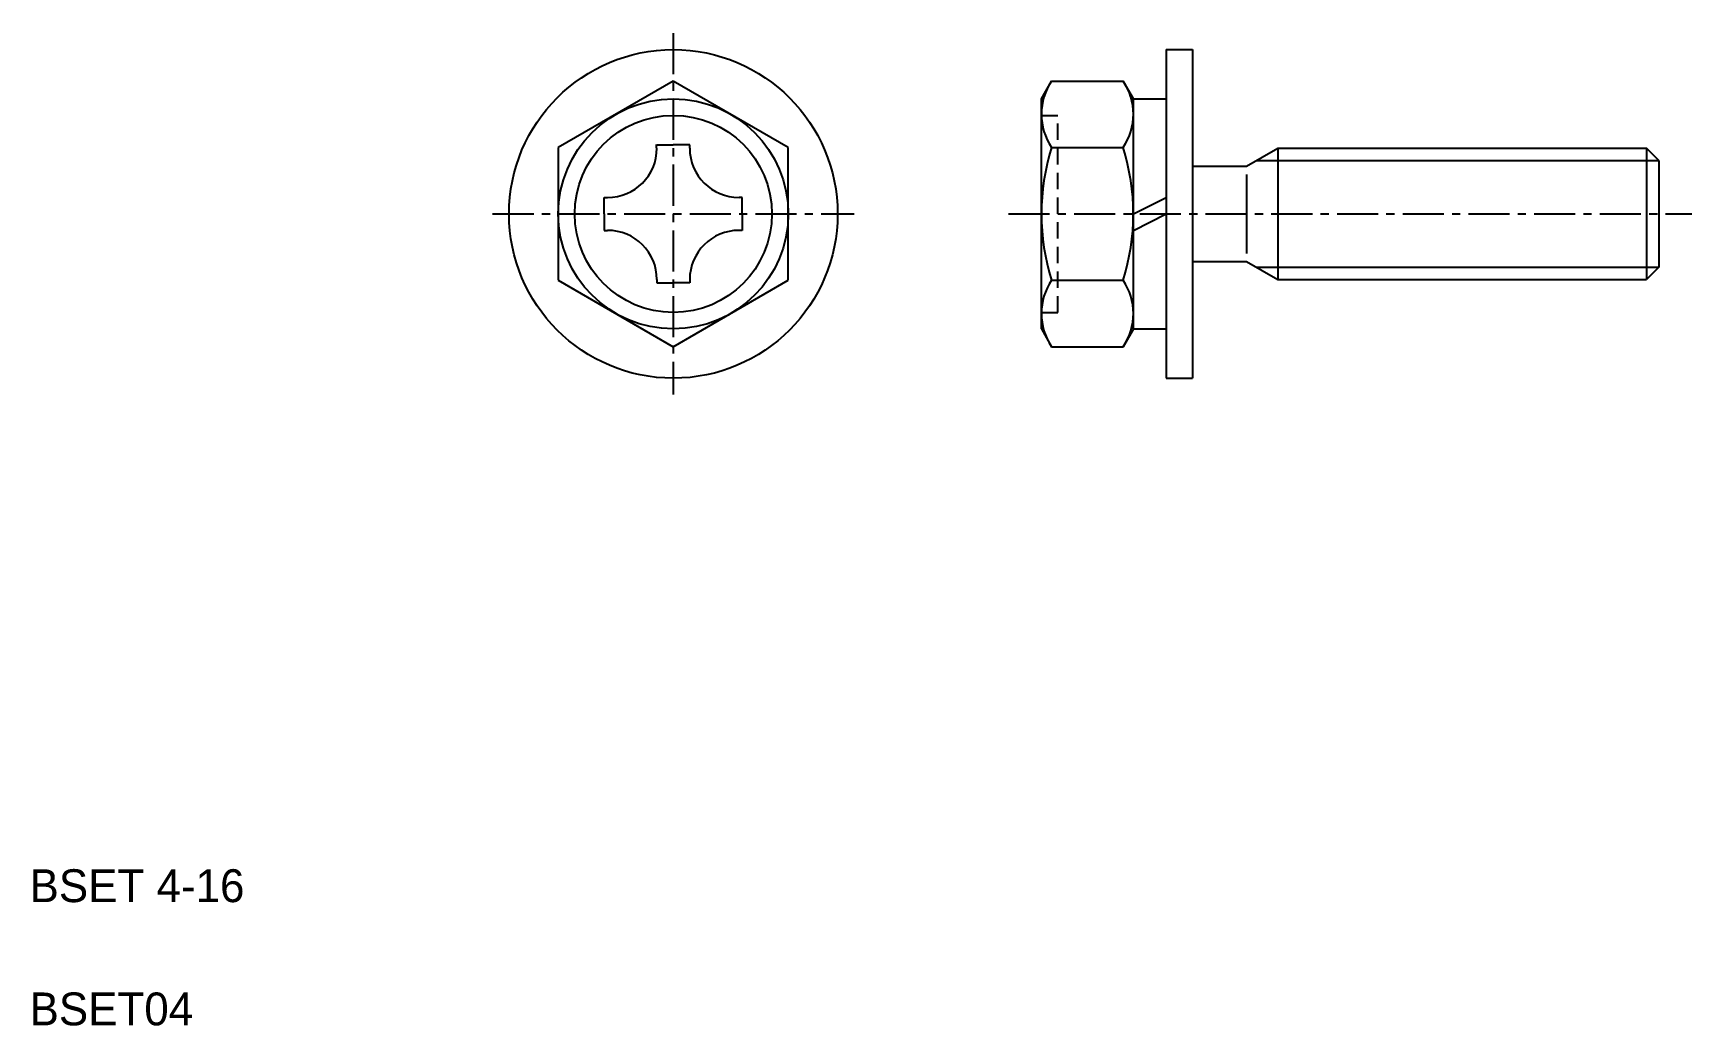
# Model space of a CAD drawing. Extents: x 2.6 to 53.1, y 2.5 to 32.7.
import ezdxf

# ---------------------------------------------------------------- set-up
doc = ezdxf.new("R2010")
doc.units = 0
doc.linetypes.add('CENTER', pattern=[2, 1.25, -0.25, 0.25, -0.25])
doc.linetypes.add('DASHED', pattern=[0.75, 0.5, -0.25])
doc.layers.get('0').update_dxf_attribs({"linetype": 'CONTINUOUS'})
doc.layers.add('CENTER', color=1, linetype='CENTER')

msp = doc.modelspace()

# ---------------------------------------------------------------- linework, layer by layer
at = {"color": 7, "linetype": 'CONTINUOUS'}
for p, q in [((37.098, 32.196), (37.898, 32.196)), ((37.098, 32.196), (37.098, 22.196)), ((37.898, 32.196), (37.898, 22.196)), ((22.095, 31.238), (18.595, 29.217)), ((25.595, 29.217), (22.095, 31.238)), ((33.298, 30.696), (33.61, 31.238)), ((33.61, 31.238), (35.785, 31.238)), ((36.098, 30.696), (35.785, 31.238)), ((33.298, 23.696), (33.298, 30.696)), ((36.098, 23.696), (36.098, 30.696)), ((36.098, 30.696), (37.098, 30.696)), ((21.579, 29.212), (21.579, 29.312)), ((21.595, 29.296), (22.095, 29.296)), ((22.595, 29.296), (22.095, 29.296)), ((22.595, 29.196), (22.595, 29.296)), ((18.595, 29.217), (18.595, 25.176)), ((25.595, 25.176), (25.595, 29.217)), ((33.61, 29.217), (35.785, 29.217)), ((39.545, 28.646), (40.498, 29.196)), ((40.498, 29.196), (51.719, 29.196)), ((40.498, 29.196), (40.498, 25.196)), ((51.719, 29.196), (51.719, 25.196)), ((52.098, 28.817), (51.719, 29.196)), ((52.098, 28.817), (52.098, 25.575)), ((37.898, 28.646), (39.545, 28.646)), ((39.545, 28.396), (39.545, 25.996)), ((19.995, 27.696), (20.095, 27.696)), ((19.995, 27.196), (19.995, 27.696)), ((24.195, 27.696), (24.095, 27.696)), ((24.195, 27.196), (24.195, 27.696)), ((36.098, 27.196), (37.098, 27.696)), ((19.995, 27.196), (19.995, 26.696)), ((24.195, 27.196), (24.195, 26.696)), ((36.098, 26.696), (37.098, 27.196)), ((19.995, 26.696), (20.095, 26.696)), ((24.195, 26.696), (24.095, 26.696)), ((37.898, 25.746), (39.545, 25.746)), ((39.545, 25.746), (40.498, 25.196)), ((52.098, 25.575), (51.719, 25.196)), ((18.595, 25.176), (22.095, 23.155)), ((21.595, 25.196), (21.595, 25.096)), ((21.595, 25.096), (22.095, 25.096)), ((22.095, 23.155), (25.595, 25.176)), ((22.595, 25.096), (22.095, 25.096)), ((22.595, 25.196), (22.595, 25.096)), ((33.61, 25.176), (35.785, 25.176)), ((40.498, 25.196), (51.719, 25.196)), ((33.298, 23.696), (33.61, 23.155)), ((36.098, 23.696), (35.785, 23.155)), ((36.098, 23.696), (37.098, 23.696)), ((33.61, 23.155), (35.785, 23.155)), ((37.098, 22.196), (37.898, 22.196))]:
    msp.add_line(p, q, dxfattribs=at)
at = {"color": 3, "linetype": 'DASHED'}
for p, q in [((33.298, 30.196), (33.798, 30.196)), ((33.798, 24.196), (33.798, 30.196)), ((33.298, 24.196), (33.798, 24.196))]:
    msp.add_line(p, q, dxfattribs=at)
at = {"color": 3, "linetype": 'CONTINUOUS'}
for p, q in [((39.841, 28.817), (52.098, 28.817)), ((39.841, 25.575), (52.098, 25.575))]:
    msp.add_line(p, q, dxfattribs=at)
at = {"color": 7, "linetype": 'CONTINUOUS'}
for radius in [5, 3.5, 3]:
    msp.add_circle((22.095, 27.196), radius, dxfattribs=at)
for centre, radius, start, end in [((35.087, 30.228), 1.789, 145.6157, 214.3843), ((34.309, 30.228), 1.789, 325.6157, 34.3843), ((20.095, 29.196), 1.5, 270, 0), ((24.095, 29.196), 1.5, 180, 270), ((39.985, 27.196), 6.687, 162.412, 197.588), ((29.41, 27.196), 6.687, 342.412, 17.588), ((20.095, 25.196), 1.5, 0, 90), ((24.095, 25.196), 1.5, 90, 180), ((35.087, 24.165), 1.789, 145.6157, 214.3843), ((34.309, 24.165), 1.789, 325.6157, 34.3843)]:
    msp.add_arc(centre, radius, start, end, dxfattribs=at)
at = {"layer": 'CENTER', "color": 1, "linetype": 'CENTER'}
for p, q in [((22.095, 32.696), (22.095, 21.696)), ((16.595, 27.196), (27.595, 27.196)), ((32.298, 27.196), (53.098, 27.196))]:
    msp.add_line(p, q, dxfattribs=at)

# ---------------------------------------------------------------- texts
at = {"color": 7, "linetype": 'CONTINUOUS'}
for s, p in [('BSET 4-16', (2.5, 6.25)), ('BSET04', (2.5, 2.5))]:
    msp.add_text(s, height=1, dxfattribs=at).set_placement(p)

doc.saveas('drawing.dxf')
